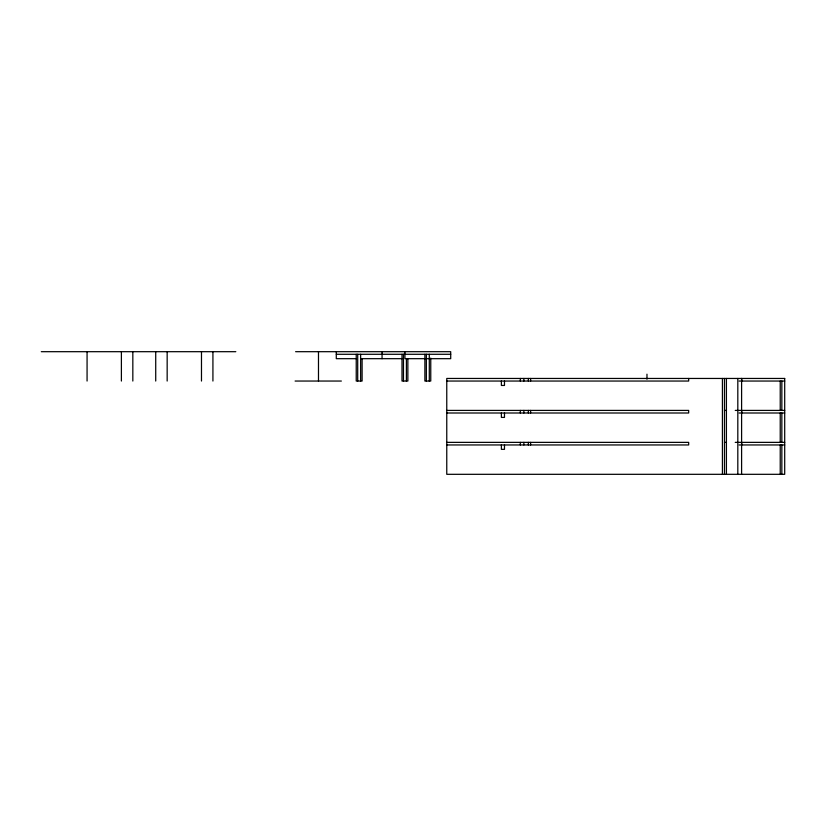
<?xml version="1.0" encoding="UTF-8"?>
<svg xmlns="http://www.w3.org/2000/svg" width="826" height="826" viewBox="0 0 826 826"><rect width="100%" height="100%" fill="white"/><g stroke="black" fill="none" stroke-linecap="round" stroke-linejoin="round"><path stroke-width="1.24" d="M41.3 351.69L235.813 351.69M295.605 351.69L450.707 351.69L450.707 358.68L426.35 358.68M336.285 354.282L450.707 354.282M356.367 358.68L336.285 358.68L336.285 351.69M360.642 358.68L402.128 358.68M425.328 358.68L404.936 358.68L404.936 351.69M295.099 381.044L341.365 381.044M446.763 381.044L688.678 381.044L688.678 378.453M739.105 381.044L784.7 381.044M446.763 410.408L688.678 410.408L688.678 413L446.763 413M724.474 410.408L726.415 410.408M735.243 410.408L784.7 410.408M739.105 413L784.7 413M446.763 442.364L688.678 442.364L688.678 444.956L446.763 444.956M724.474 442.364L726.415 442.364M735.243 442.364L784.7 442.364M739.105 444.956L784.7 444.956M781.85 381.044L781.85 410.408M781.85 413L781.85 442.364M781.85 444.956L781.85 474.31M780.229 381.044L780.229 410.408M780.229 413L780.229 442.364M780.229 444.956L780.229 474.31M741.676 378.453L741.676 381.044M741.676 410.408L741.676 413M741.676 442.364L741.676 444.956M741.603 378.453L741.603 474.31M737.814 378.453L737.814 474.31M726.415 378.453L726.415 474.31M724.474 378.453L724.474 474.31M722.42 378.453L722.42 474.31M646.975 374.178L646.975 379.227M530.612 378.453L530.612 381.044M530.612 410.408L530.612 413M530.612 442.364L530.612 444.956M528.341 378.453L528.341 381.044M528.341 410.408L528.341 413M528.341 442.364L528.341 444.956M523.87 378.453L523.87 381.044M523.87 410.408L523.87 413M523.87 442.364L523.87 444.956M520.318 378.453L520.318 381.044M520.318 410.408L520.318 413M520.318 442.364L520.318 444.956M504.48 381.044L504.48 385.453L501.382 385.453L501.382 381.044M504.48 413L504.48 417.409L501.382 417.409L501.382 413M504.48 444.956L504.48 449.354L501.382 449.354L501.382 444.956M430.759 358.102L430.759 381.044L424.884 381.044L424.884 354.282M429.293 354.282L429.293 381.044M426.35 354.282L426.35 381.044M407.868 358.68L407.868 381.044L402.004 381.044L402.004 354.282M406.402 358.68L406.402 381.044M403.47 354.282L403.47 381.044M382.056 351.69L382.056 358.68M362.108 358.68L362.108 381.044L356.233 381.044L356.233 354.282M360.642 354.282L360.642 381.044M357.699 354.282L357.699 381.044M318.485 351.69L318.485 381.044M212.922 351.69L212.922 381.044M201.482 351.69L201.482 381.044M167.162 351.69L167.162 381.044M155.722 351.69L155.722 381.044M132.831 351.69L132.831 381.044M121.391 351.69L121.391 381.044M87.071 351.69L87.071 381.044M784.7 378.453L446.763 378.453L446.763 474.31L784.7 474.31L784.7 378.453"/></g></svg>
